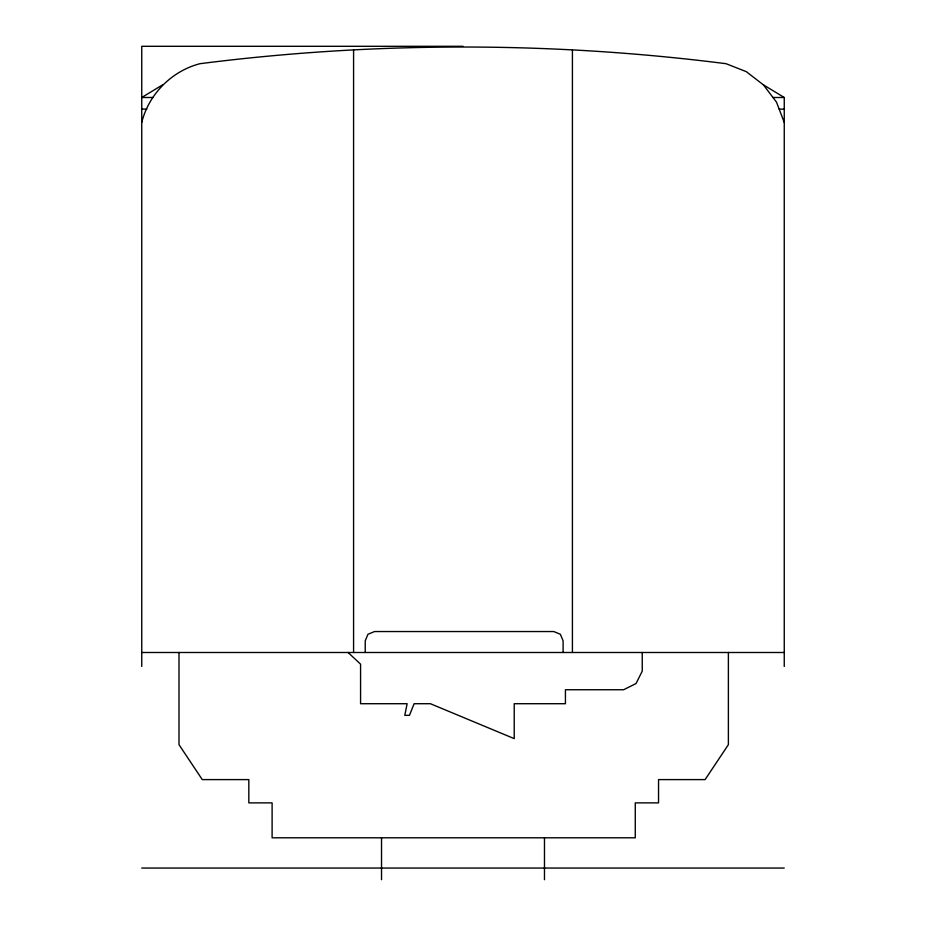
<?xml version="1.0" encoding="UTF-8"?>
<svg xmlns="http://www.w3.org/2000/svg" width="926" height="926" viewBox="0 0 926 926"><rect width="100%" height="100%" fill="white"/><g stroke="black" fill="none" stroke-linecap="round" stroke-linejoin="round"><path stroke-width="1.39" d="M141.747 122.429C148.878 94.035 171.623 71.082 199.947 63.697C374.498 41.473 551.502 41.473 726.053 63.697L746.263 71.638L763.418 84.868L784.253 97.496L784.253 666.465M162.582 84.868L141.747 97.496L153.033 97.496M463 46.3L141.747 46.3L141.747 666.465M772.967 97.496L784.253 97.496M141.747 109.129L146.829 109.129M779.171 109.129L784.253 109.129M141.747 652.494L784.253 652.494M141.747 868.056L784.253 868.056M348.095 652.494L360.573 664.139L360.573 703.714L407.127 703.714L404.801 715.347L409.454 715.347L414.119 703.714L430.405 703.714L514.219 738.624L514.219 703.714L565.427 703.714L565.427 689.743L623.626 689.743L636.046 683.538L642.25 671.118L642.25 652.494M763.418 84.868L776.497 102.149L784.253 122.429M728.38 652.494L728.38 744.678L705.103 779.599L658.548 779.599L658.548 802.877L635.271 802.877L635.271 837.798L272.105 837.798L272.105 802.877L248.828 802.877L248.828 779.599L202.273 779.599L178.996 744.678L178.996 652.494M572.418 49.946L572.418 652.494M563.101 652.494L563.101 640.85L560.369 634.275L553.794 631.544L374.544 631.544L367.958 634.275L365.226 640.85L365.226 652.494M544.476 837.995L544.476 879.7M381.524 837.995L381.524 879.7M353.582 49.946L353.582 652.494"/></g></svg>
